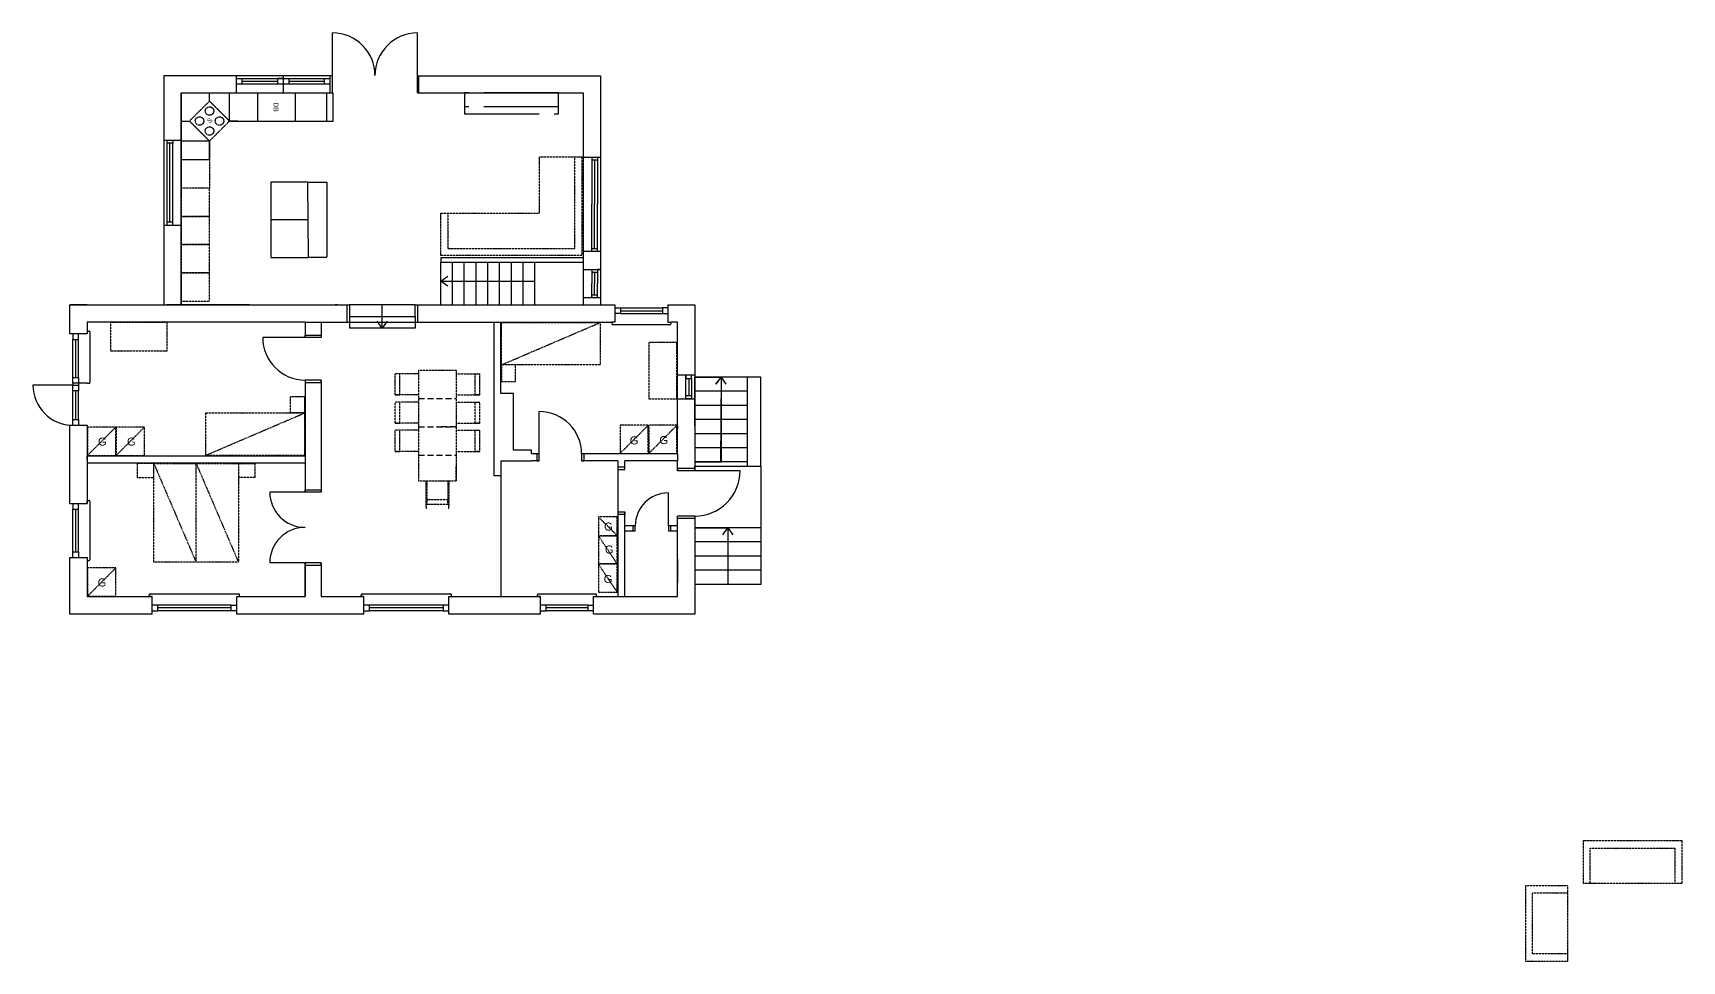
# Model space of a CAD drawing. Header units: millimetres. Extents: x -50011 to 90899, y -58634 to 500399.
# Drawn here: x 1731 to 36759, y 457332 to 477042 of the extents above; entities that cross this region are included whole.
import ezdxf

# ---------------------------------------------------------------- set-up
doc = ezdxf.new("R2010")
doc.units = ezdxf.units.MM
doc.linetypes.add('DASHED', pattern=[19.05, 12.7, -6.35])
doc.linetypes.add('PHANTOM2', pattern=[31.75, 15.875, -3.175, 3.175, -3.175, 3.175, -3.175])
doc.layers.get('0').update_dxf_attribs({"color": 1})
for name, color, linetype in [('Fönster', 1, 'Continuous'), ('Grundritningar', 1, 'Continuous'), ('Möbler', 4, 'PHANTOM2'), ('Rumsavdelare', 3, 'FENCELINE1')]:
    doc.layers.add(name, color=color, linetype=linetype)
doc.styles.get("Standard").update_dxf_attribs({"font": 'Arial.ttf', "height": 170})
doc.linetypes.add('FENCELINE1', pattern='A,6.35,-2.54,[133,ltypeshp.shx,S=2.54,R=0,X=-2.54,Y=0],-2.54,25.4', length=36.83)
doc.dimstyles.new('ISO-25', dxfattribs={"dimscale": 10, "dimtxt": 2.5, "dimasz": 15, "dimexe": 10, "dimexo": 0.625, "dimgap": 15, "dimtad": 1, "dimlfac": 0.001, "dimtxsty": 'Standard', "dimblk": 'OBLIQUE', "dimblk1": 'OBLIQUE', "dimblk2": 'OBLIQUE', "dimcen": 20, "dimdle": 10, "dimadec": 0, "dimazin": 0, "dimtfac": 1, "dimtmove": 0, "dimatfit": 3, "dimldrblk": 'OPEN90', "dimfxl": 1, "dimarcsym": 0})

# ---------------------------------------------------------------- blocks, each defined once
blk = doc.blocks.new('_Oblique')
at = {"color": 0, "linetype": 'ByBlock', "lineweight": -2}
blk.add_line((-0.5, -0.5), (0.5, 0.5), dxfattribs=at)

msp = doc.modelspace()

# ---------------------------------------------------------------- linework, layer by layer
at = {"layer": 'Fönster', "ltscale": 100}
for p, q in [((6045.721, 476141.787), (6045.721, 475771.787)), ((6045.721, 476141.787), (7045.721, 476141.787)), ((6045.721, 476071.787), (7045.721, 476071.787)), ((7045.721, 476071.787), (6925.721, 476071.787)), ((6925.721, 476071.787), (6925.721, 475951.787)), ((7045.721, 476071.787), (7045.721, 475951.787)), ((7045.721, 476071.787), (8045.721, 476071.787)), ((6045.721, 475771.787), (7045.721, 475771.787))]:
    msp.add_line(p, q, dxfattribs=at)
at = {"layer": 'Fönster'}
for p, q in [((6045.721, 476071.787), (6165.721, 476071.787)), ((6165.721, 476071.787), (6165.721, 475951.787)), ((7045.721, 476141.787), (7045.721, 475771.787)), ((7045.721, 476071.787), (7165.721, 476071.787)), ((7165.721, 476071.787), (7165.721, 475951.787)), ((6165.721, 475951.787), (6045.721, 475951.787)), ((6925.721, 476011.787), (6165.721, 476011.787)), ((7045.721, 475951.787), (6165.721, 475951.787)), ((7165.721, 475951.787), (7045.721, 475951.787)), ((7925.721, 476011.787), (7165.721, 476011.787)), ((8045.721, 475951.787), (7165.721, 475951.787))]:
    msp.add_line(p, q, dxfattribs=at)
at = {"layer": 'Grundritningar'}
for p, q in [((8095.721, 476141.787), (8095.721, 477041.787)), ((9895.721, 476141.787), (9895.721, 477041.787)), ((8045.721, 475771.787), (8045.721, 476141.787)), ((8095.721, 475771.787), (8095.721, 476141.787)), ((9895.721, 475771.787), (9895.721, 476141.787)), ((9929.985, 475771.787), (9929.985, 476126.951)), ((13790.637, 471271.787), (13790.637, 476126.951)), ((13420.637, 475771.787), (13420.637, 471271.787)), ((4580.636, 474701.787), (4580.636, 474761.787)), ((4580.636, 472961.787), (4580.636, 474701.787)), ((4700.636, 474701.787), (4580.636, 474701.787)), ((4640.636, 473021.787), (4640.636, 474701.787)), ((4700.636, 474761.787), (4700.636, 474701.787)), ((4700.637, 472961.787), (4700.636, 474701.787)), ((4880.637, 472281.787), (4880.637, 474761.787)), ((13600.637, 474406.161), (13600.637, 473406.161)), ((13600.637, 474406.161), (13600.637, 474346.161)), ((13600.637, 474346.161), (13720.637, 474346.161)), ((13660.637, 474346.161), (13660.637, 473406.161)), ((13720.637, 474406.161), (13720.637, 474346.161)), ((13720.637, 474406.161), (13720.637, 473406.161)), ((5128.433, 474288.135), (5128.433, 474288.135)), ((13600.637, 472406.161), (13600.637, 473406.161)), ((13660.637, 472466.161), (13660.637, 473406.161)), ((13720.637, 472406.161), (13720.637, 473406.161)), ((4700.637, 473021.787), (4580.637, 473021.787)), ((4700.637, 472961.787), (4700.637, 473021.787)), ((13600.637, 472406.161), (13600.637, 472466.161)), ((13600.637, 472466.161), (13720.637, 472466.161)), ((13720.637, 472406.161), (13720.637, 472466.161)), ((10392.245, 471271.787), (10392.245, 472171.787)), ((10642.245, 471271.787), (10642.245, 472171.787)), ((10892.245, 471271.787), (10892.245, 472171.787)), ((11142.245, 471271.787), (11142.245, 472171.787)), ((11392.245, 471271.787), (11392.245, 472171.787)), ((11642.245, 471271.787), (11642.245, 472171.787)), ((11892.245, 471271.787), (11892.245, 472171.787)), ((12142.245, 471271.787), (12142.245, 472171.787)), ((12392.245, 471271.787), (12392.245, 472171.787)), ((13600.637, 472021.787), (13600.637, 471721.787)), ((13600.637, 472021.787), (13600.637, 471961.787)), ((13600.637, 471961.787), (13720.637, 471961.787)), ((13660.637, 471961.787), (13660.637, 471721.787)), ((13720.637, 472021.787), (13720.637, 471961.787)), ((13720.637, 472021.787), (13720.637, 471721.787)), ((13600.637, 471421.787), (13600.637, 471721.787)), ((13660.637, 471481.787), (13660.637, 471721.787)), ((13720.637, 471421.787), (13720.637, 471721.787)), ((8200.637, 471271.787), (8150.637, 471271.787)), ((8400.637, 471271.787), (8400.637, 470901.787)), ((9900.637, 471271.787), (9900.637, 470901.787)), ((13600.637, 471421.787), (13600.637, 471481.787)), ((13600.637, 471481.787), (13720.637, 471481.787)), ((13720.637, 471421.787), (13720.637, 471481.787)), ((14089.56, 471271.787), (14089.56, 470901.787)), ((14089.56, 471201.787), (14209.56, 471201.787)), ((14209.56, 471201.787), (14209.56, 471081.787)), ((14209.56, 471201.787), (15099.56, 471201.787)), ((14209.56, 471141.787), (15099.56, 471141.787)), ((15219.56, 471201.787), (15099.56, 471201.787)), ((15099.56, 471201.787), (15099.56, 471081.787)), ((15219.56, 471271.787), (15219.56, 470901.787)), ((15219.56, 471271.787), (15219.56, 471201.787)), ((7510.637, 470901.787), (2880.637, 470901.787)), ((2880.637, 470901.787), (2880.637, 470651.787)), ((2880.637, 470901.787), (2880.637, 470651.787)), ((7510.637, 470901.787), (7510.637, 470571.787)), ((7510.637, 470901.787), (7850.637, 470901.787)), ((7510.637, 470901.787), (7510.637, 470571.787)), ((7850.637, 470901.787), (7850.637, 470571.787)), ((7850.637, 470901.787), (8800.637, 470901.787)), ((8150.637, 470901.787), (8200.637, 470901.787)), ((9850.637, 470901.787), (11520.637, 470901.787)), ((10600.637, 470901.787), (10650.637, 470901.787)), ((11520.637, 470901.787), (11670.637, 470902.623)), ((11520.637, 470901.787), (11520.637, 467641.787)), ((11670.637, 469381.787), (11670.637, 470902.623)), ((11670.637, 470902.623), (14029.56, 470902.623)), ((14089.56, 470901.787), (14029.56, 470901.787)), ((14029.56, 470901.787), (14029.56, 470861.787)), ((15259.56, 470841.787), (14049.56, 470841.787)), ((14209.56, 471081.787), (14089.56, 471081.787)), ((14209.56, 471081.787), (15099.56, 471081.787)), ((15099.56, 471081.787), (15219.56, 471081.787)), ((15219.56, 470901.787), (15279.56, 470901.787)), ((15279.56, 470901.787), (15279.56, 470861.787)), ((15420.637, 470301.787), (15420.637, 470902.623)), ((2880.637, 470651.787), (2510.637, 470651.787)), ((2580.637, 470651.787), (2580.637, 470531.787)), ((2580.637, 470531.787), (2700.637, 470531.787)), ((2580.637, 469721.787), (2580.637, 470531.787)), ((2640.637, 469721.787), (2640.637, 470531.787)), ((2700.637, 470531.787), (2700.637, 470651.787)), ((2700.637, 469721.787), (2700.637, 470531.787)), ((2880.637, 470711.787), (2920.637, 470711.787)), ((2940.637, 470691.787), (2940.637, 469621.787)), ((7510.637, 470571.787), (6610.637, 470571.787)), ((7510.637, 470571.787), (7510.637, 470621.787)), ((7510.637, 470621.787), (7850.637, 470621.787)), ((7850.637, 470571.787), (7510.637, 470571.787)), ((7850.637, 470621.787), (7850.637, 470571.787)), ((15420.637, 468101.787), (15420.637, 470301.787)), ((15420.637, 468101.787), (15420.637, 470301.787)), ((15420.637, 470070.95), (15420.637, 470130.95)), ((15790.637, 469771.787), (15420.637, 469771.787)), ((15600.637, 469271.787), (15600.637, 469771.787)), ((15600.637, 469771.787), (15600.637, 469701.787)), ((15720.637, 469701.787), (15720.637, 469771.787)), ((2580.637, 469601.787), (2580.637, 469721.787)), ((2580.637, 469721.787), (2700.637, 469721.787)), ((2880.637, 469601.787), (2580.637, 469601.787)), ((2580.637, 469601.787), (2580.637, 469561.787)), ((2580.637, 469561.787), (2700.637, 469561.787)), ((2580.637, 469441.787), (2580.637, 469561.787)), ((2700.637, 469441.787), (2580.637, 469441.787)), ((2580.637, 468831.787), (2580.637, 469441.787)), ((2640.637, 468831.787), (2640.637, 469441.787)), ((2700.637, 469721.787), (2700.637, 469601.787)), ((2700.637, 469601.787), (2700.637, 469561.787)), ((2700.637, 469561.787), (2700.637, 469441.787)), ((2700.637, 468831.787), (2700.637, 469441.787)), ((2880.637, 469601.787), (2920.637, 469601.787)), ((7510.637, 469671.787), (7510.637, 467291.787)), ((7510.637, 469671.787), (7510.637, 469621.787)), ((7850.637, 469671.787), (7510.637, 469671.787)), ((7510.637, 469621.787), (7850.637, 469621.787)), ((7850.637, 469671.787), (7850.637, 467291.787)), ((7850.637, 469621.787), (7850.637, 469671.787)), ((15600.637, 469701.787), (15720.637, 469701.787)), ((15660.637, 469701.787), (15660.637, 469341.787)), ((15720.637, 469701.787), (15720.637, 469341.787)), ((16900.637, 469731.787), (15790.637, 469731.787)), ((15790.637, 468701.787), (15790.637, 469731.787)), ((15790.637, 469731.787), (16345.637, 469731.787)), ((16900.637, 469431.787), (15790.637, 469431.787)), ((17190.637, 469731.787), (16900.637, 469731.787)), ((16900.637, 469731.787), (16900.637, 467843.341)), ((16900.637, 469731.787), (16900.637, 469431.787)), ((16900.637, 469431.787), (16900.637, 469131.787)), ((17190.637, 467843.341), (17190.637, 469731.787)), ((11940.637, 469381.787), (11670.637, 469381.787)), ((11940.637, 468181.787), (11940.637, 469381.787)), ((15420.637, 469271.787), (15790.637, 469271.787)), ((15600.637, 469271.787), (15600.637, 469341.787)), ((15600.637, 469341.787), (15720.637, 469341.787)), ((15720.637, 469271.787), (15600.637, 469271.787)), ((15720.637, 469341.787), (15720.637, 469271.787)), ((16900.637, 469131.787), (15790.637, 469131.787)), ((16900.637, 469131.787), (16900.637, 468831.787)), ((2510.637, 468711.787), (2880.637, 468711.787)), ((2580.637, 468711.787), (2580.637, 468831.787)), ((2580.637, 468831.787), (2700.637, 468831.787)), ((2700.637, 468831.787), (2700.637, 468711.787)), ((2880.637, 468711.787), (2880.637, 467051.787)), ((12485.363, 468101.787), (12485.363, 469001.787)), ((15420.637, 468701.787), (15420.637, 468641.787)), ((16900.637, 468831.787), (15790.637, 468831.787)), ((16900.637, 468831.787), (16900.637, 468531.787)), ((16900.637, 468531.787), (15790.637, 468531.787)), ((16900.637, 468531.787), (16900.637, 468231.787)), ((2880.637, 467986.787), (2880.637, 468061.787)), ((2880.637, 468061.787), (7510.637, 468061.787)), ((2880.637, 468061.787), (2880.637, 467991.787)), ((2880.637, 468021.787), (2880.637, 467986.787)), ((2880.637, 467986.787), (2880.637, 467911.787)), ((12320.637, 468181.787), (11940.637, 468181.787)), ((12320.637, 468101.787), (12320.637, 468181.787)), ((12485.363, 468101.787), (12320.637, 468101.787)), ((12485.363, 468101.787), (12435.363, 468101.787)), ((12435.363, 468101.787), (12435.363, 467951.787)), ((12485.363, 467951.787), (12485.363, 468101.787)), ((15420.637, 468101.787), (13385.363, 468101.787)), ((13385.363, 468101.787), (13385.363, 467951.787)), ((13435.363, 468101.787), (13385.363, 468101.787)), ((13435.363, 467951.787), (13435.363, 468101.787)), ((15420.637, 468101.787), (15420.637, 467951.787)), ((16900.637, 468231.787), (15790.637, 468231.787)), ((16900.637, 468231.787), (16900.637, 467931.787)), ((2880.637, 467911.787), (7510.637, 467911.787)), ((11520.637, 467641.787), (11670.637, 467641.787)), ((11670.637, 467951.787), (11670.637, 467641.787)), ((11670.637, 467951.787), (12320.637, 467951.787)), ((12485.363, 467951.787), (12320.637, 467951.787)), ((12435.363, 467951.787), (12485.363, 467951.787)), ((14150.637, 467951.787), (13385.363, 467951.787)), ((13385.363, 467951.787), (13435.363, 467951.787)), ((14150.637, 467951.787), (14150.637, 467768.812)), ((14300.637, 467818.812), (14150.637, 467818.812)), ((14150.637, 467818.812), (14150.637, 467768.812)), ((14150.637, 467768.812), (14300.637, 467768.812)), ((14300.637, 467768.812), (14300.637, 467951.787)), ((15420.637, 467951.787), (14300.637, 467951.787)), ((14300.637, 467768.812), (14300.637, 467818.812)), ((15420.637, 467743.341), (15420.637, 467951.787)), ((15790.637, 467793.341), (15420.637, 467793.341)), ((15420.637, 467793.341), (15420.637, 467743.341)), ((15790.637, 467743.341), (15420.637, 467743.341)), ((16900.637, 467931.787), (15790.637, 467931.787)), ((15790.637, 467931.787), (16345.637, 467931.787)), ((15790.637, 467743.341), (15790.637, 467843.341)), ((15790.637, 467843.341), (17190.637, 467843.341)), ((15790.637, 467743.341), (15790.637, 467793.341)), ((16749.92, 467743.341), (15790.637, 467743.341)), ((17190.637, 467843.341), (17190.637, 466531.786)), ((7510.637, 467291.787), (6760.637, 467291.787)), ((7510.637, 467291.787), (7510.637, 467341.787)), ((7510.637, 467341.787), (7850.637, 467341.787)), ((7850.637, 467291.787), (7510.637, 467291.787)), ((7850.637, 467341.787), (7850.637, 467291.787)), ((2510.637, 467051.787), (2880.637, 467051.787)), ((2510.637, 467051.787), (2580.637, 467051.787)), ((2580.637, 467051.787), (2580.637, 466931.787)), ((2700.637, 466931.787), (2700.637, 467051.787)), ((2880.637, 467051.787), (2880.637, 467111.787)), ((2880.637, 467111.787), (2920.637, 467111.787)), ((2940.637, 467091.787), (2940.637, 465861.787)), ((15226.924, 466571.787), (15226.924, 467273.787)), ((2580.637, 466931.787), (2700.637, 466931.787)), ((2580.637, 466021.787), (2580.637, 466931.787)), ((2640.637, 466021.787), (2640.637, 466931.787)), ((2700.637, 466021.787), (2700.637, 466931.787)), ((14150.637, 466868.812), (14150.637, 465071.787)), ((14150.637, 466868.812), (14300.637, 466868.812)), ((14300.637, 466818.812), (14150.637, 466818.812)), ((14300.637, 465071.787), (14300.637, 466868.812)), ((14300.637, 466868.812), (14300.637, 466818.812)), ((15420.637, 465071.787), (15420.637, 466781.787)), ((15790.637, 466781.787), (15420.637, 466781.787)), ((15420.637, 466731.787), (15420.637, 466781.787)), ((15790.637, 466731.787), (15420.637, 466731.787)), ((15790.637, 466781.787), (15790.637, 466731.787)), ((14524.924, 466571.787), (14300.637, 466571.787)), ((14300.637, 466471.787), (14524.924, 466471.787)), ((14524.924, 466571.787), (14474.924, 466571.787)), ((14474.924, 466571.787), (14474.924, 466471.787)), ((14474.924, 466471.787), (14524.924, 466471.787)), ((14524.924, 466471.787), (14524.924, 466571.787)), ((15420.637, 466571.787), (15226.924, 466571.787)), ((15226.924, 466571.787), (15226.924, 466471.787)), ((15226.924, 466471.787), (15420.637, 466471.787)), ((15226.924, 466471.787), (15276.924, 466471.787)), ((15276.924, 466471.787), (15276.924, 466571.787)), ((17190.637, 466531.786), (15790.637, 466531.786)), ((15790.637, 466531.786), (16490.637, 466531.786)), ((17190.637, 466531.786), (17190.637, 466231.786)), ((2510.637, 465901.787), (2880.637, 465901.787)), ((2510.637, 465901.787), (2580.637, 465901.787)), ((2580.637, 465901.787), (2580.637, 466021.787)), ((2580.637, 466021.787), (2700.637, 466021.787)), ((2700.637, 466021.787), (2700.637, 465901.787)), ((2880.637, 465901.787), (2880.637, 465071.787)), ((2880.637, 465901.787), (2880.637, 465841.787)), ((17190.637, 466231.786), (15790.637, 466231.786)), ((17190.637, 465931.787), (15790.637, 465931.787)), ((17190.637, 466231.786), (17190.637, 465931.787)), ((17190.637, 465931.787), (17190.637, 465631.786)), ((2880.637, 465841.787), (2920.637, 465841.787)), ((7510.637, 465791.787), (6760.637, 465791.787)), ((7510.637, 465791.787), (7510.637, 465071.787)), ((7510.637, 465071.787), (7510.637, 465791.787)), ((7510.637, 465791.787), (7510.637, 465741.787)), ((7850.637, 465791.787), (7510.637, 465791.787)), ((7510.637, 465741.787), (7850.637, 465741.787)), ((7850.637, 465791.787), (7850.637, 465071.787)), ((7850.637, 465741.787), (7850.637, 465791.787)), ((15420.637, 465873.787), (15420.637, 465373.787)), ((17190.637, 465631.786), (15790.637, 465631.786)), ((17190.637, 465631.786), (17190.637, 465331.787)), ((17190.637, 465331.787), (15790.637, 465331.787)), ((2880.637, 465071.787), (4260.637, 465071.787)), ((4200.637, 465071.787), (4200.637, 465111.787)), ((4260.637, 465071.787), (4200.637, 465071.787)), ((4220.637, 465131.787), (6100.637, 465131.787)), ((4260.637, 464701.787), (4260.637, 465071.787)), ((4380.637, 464891.787), (4260.637, 464891.787)), ((4380.637, 464771.787), (4380.637, 464891.787)), ((5940.637, 464891.787), (4380.637, 464891.787)), ((5940.637, 464771.787), (5940.637, 464891.787)), ((5940.637, 464891.787), (6060.637, 464891.787)), ((6060.637, 465071.787), (7510.637, 465071.787)), ((6060.637, 464701.787), (6060.637, 465071.787)), ((6060.637, 465071.787), (6120.637, 465071.787)), ((6120.637, 465071.787), (6120.637, 465111.787)), ((7850.637, 465071.787), (8760.637, 465071.787)), ((8700.637, 465071.787), (8700.637, 465111.787)), ((8760.637, 465071.787), (8700.637, 465071.787)), ((8720.637, 465131.787), (10600.637, 465131.787)), ((8760.637, 464701.787), (8760.637, 465071.787)), ((8880.637, 464891.787), (8760.637, 464891.787)), ((8880.637, 464771.787), (8880.637, 464891.787)), ((10440.637, 464891.787), (8880.637, 464891.787)), ((10560.637, 464891.787), (10440.637, 464891.787)), ((10440.637, 464891.787), (10440.637, 464771.787)), ((10560.637, 465071.787), (12510.637, 465071.787)), ((10560.637, 464701.787), (10560.637, 465071.787)), ((10560.637, 465071.787), (10620.637, 465071.787)), ((10560.637, 464771.787), (10560.637, 464891.787)), ((10620.637, 465071.787), (10620.637, 465111.787)), ((12450.637, 465071.787), (12450.637, 465111.787)), ((12510.637, 465071.787), (12450.637, 465071.787)), ((12470.637, 465131.787), (13680.637, 465131.787)), ((12510.637, 464701.787), (12510.637, 465071.787)), ((12630.637, 464891.787), (12510.637, 464891.787)), ((12630.637, 464771.787), (12630.637, 464891.787)), ((13520.637, 464891.787), (12630.637, 464891.787)), ((13520.637, 464771.787), (13520.637, 464891.787)), ((13520.637, 464891.787), (13640.637, 464891.787)), ((13640.637, 465071.787), (14150.637, 465071.787)), ((13640.637, 464701.787), (13640.637, 465071.787)), ((13640.637, 465071.787), (13700.637, 465071.787)), ((13700.637, 465071.787), (13700.637, 465111.787)), ((14150.637, 465071.787), (14300.637, 465071.787)), ((14300.637, 465071.787), (15420.637, 465071.787)), ((4260.637, 464701.787), (4260.637, 464771.787)), ((4260.637, 464771.787), (4380.637, 464771.787)), ((5940.637, 464831.787), (4380.637, 464831.787)), ((5940.637, 464771.787), (4380.637, 464771.787)), ((6060.637, 464771.787), (5940.637, 464771.787)), ((8760.637, 464701.787), (8760.637, 464771.787)), ((8760.637, 464771.787), (8880.637, 464771.787)), ((10440.637, 464831.787), (8880.637, 464831.787)), ((10440.637, 464771.787), (8880.637, 464771.787)), ((10440.637, 464771.787), (10560.637, 464771.787)), ((12510.637, 464701.787), (12510.637, 464771.787)), ((12510.637, 464771.787), (12630.637, 464771.787)), ((13520.637, 464831.787), (12630.637, 464831.787)), ((13520.637, 464771.787), (12630.637, 464771.787)), ((13640.637, 464771.787), (13520.637, 464771.787)), ((34334.17, 457332.467), (34334.17, 457482.467))]:
    msp.add_line(p, q, dxfattribs=at)
at = {"layer": 'Grundritningar', "ltscale": 100}
for p, q in [((4510.637, 476141.787), (4510.637, 471271.787)), ((4510.637, 476141.787), (8095.721, 476141.787)), ((7045.721, 476141.787), (8045.721, 476141.787)), ((7925.721, 475951.787), (7925.721, 476071.787)), ((8045.721, 475771.787), (8045.721, 476141.787)), ((13790.637, 476126.951), (9895.721, 476126.951)), ((4880.637, 471271.787), (4880.637, 475771.787)), ((4880.637, 475771.787), (4880.637, 473521.787)), ((4880.637, 475771.787), (8095.721, 475771.787)), ((7045.721, 475771.787), (8045.721, 475771.787)), ((9895.721, 475771.787), (13420.637, 475771.787)), ((4510.637, 475096.051), (4510.635, 473296.051)), ((4880.636, 474761.787), (4510.636, 474761.787)), ((4510.637, 474761.787), (4510.637, 472281.787)), ((4880.637, 474761.787), (4880.637, 473521.787)), ((13420.637, 474406.161), (13790.637, 474406.161)), ((13790.637, 471941.897), (13790.637, 474421.897)), ((4880.637, 472621.787), (4880.637, 473521.787)), ((4510.637, 472961.787), (4880.637, 472961.787)), ((10392.245, 472271.787), (10392.245, 472171.787)), ((10392.245, 472271.787), (13420.637, 472271.787)), ((13420.637, 472406.161), (13790.637, 472406.161)), ((4880.637, 471871.787), (4880.637, 471271.787)), ((10392.245, 472171.787), (13420.637, 472171.787)), ((13420.637, 472021.787), (13790.637, 472021.787)), ((2880.637, 471271.787), (2510.637, 471271.787)), ((2510.637, 471271.787), (4510.637, 471271.787)), ((2880.637, 471271.787), (6304.901, 471271.787)), ((6330.877, 471271.787), (4572.877, 471271.787)), ((8450.637, 471271.787), (8450.637, 471021.787)), ((9850.637, 471271.787), (8450.637, 471271.787)), ((9850.637, 471021.787), (9850.637, 471271.787)), ((13420.637, 471421.787), (13790.637, 471421.787)), ((15219.56, 471271.787), (15790.637, 471271.787)), ((8450.637, 471021.787), (9850.637, 471021.787)), ((8450.637, 471021.787), (8450.637, 470771.787)), ((9850.637, 471021.787), (9850.637, 470771.787)), ((15420.637, 470902.623), (15279.56, 470901.787)), ((9850.637, 470771.787), (8450.637, 470771.787)), ((2580.637, 469561.787), (1730.637, 469561.787))]:
    msp.add_line(p, q, dxfattribs=at)
at = {"layer": 'Grundritningar'}
for points in [[(2510.637, 470651.787), (2510.637, 471271.787), (8450.637, 471271.787)], [(9850.637, 471271.787), (14089.56, 471271.787)], [(15790.637, 471271.787), (15790.637, 467743.341)], [(2510.637, 467051.787), (2510.637, 468711.787)], [(15790.637, 466781.787), (15790.637, 464701.787), (13640.637, 464701.787)], [(4260.637, 464701.787), (2510.637, 464701.787), (2510.637, 465901.787)], [(8760.637, 464701.787), (6060.637, 464701.787)], [(12510.637, 464701.787), (10560.637, 464701.787)]]:
    msp.add_lwpolyline(points, dxfattribs=at)
for centre, radius, start, end in [((8095.721, 476141.787), 900, 0, 90), ((9895.721, 476141.787), 900, 90, 180), ((14049.56, 470861.787), 20, 180, 270), ((15259.56, 470861.787), 20, 270, 0), ((2920.637, 470691.787), 20, 0, 90), ((7510.637, 470571.787), 900, 180, 270), ((2920.637, 469621.787), 20, 270, 0), ((12485.363, 468101.787), 900, 0, 90), ((15791.434, 467740.277), 958.491, 269.95234, 0.1831397), ((7510.637, 467291.787), 750, 180, 270), ((2920.637, 467091.787), 20, 0, 90), ((15226.924, 466571.787), 702, 90, 180), ((7510.637, 465791.787), 750, 90, 180), ((2920.637, 465861.787), 20, 270, 0), ((4220.637, 465111.787), 20, 90, 180), ((6100.637, 465111.787), 20, 0, 90), ((8720.637, 465111.787), 20, 90, 180), ((10600.637, 465111.787), 20, 0, 90), ((12470.637, 465111.787), 20, 90, 180), ((13680.637, 465111.787), 20, 0, 90)]:
    msp.add_arc(centre, radius, start, end, dxfattribs=at)
at = {"layer": 'Grundritningar', "ltscale": 100}
msp.add_arc((2580.637, 469561.787), 850, 180, 270, dxfattribs=at)
at = {"layer": 'Möbler', "ltscale": 100}
for p, q in [((5480.636, 475596.051), (5480.636, 475771.787)), ((5904.9, 475171.786), (5904.9, 475771.787)), ((6504.9, 475171.786), (6504.9, 475771.787)), ((7304.9, 475171.786), (7304.9, 475771.787)), ((7970.636, 475171.786), (7970.636, 475771.786)), ((8104.9, 475171.786), (8104.9, 475771.787)), ((12895.781, 475771.787), (10895.781, 475771.787)), ((10895.781, 475771.787), (10895.781, 475471.787)), ((12895.781, 475471.787), (12895.781, 475771.787)), ((5904.9, 475171.786), (5480.636, 475596.051)), ((10895.781, 475471.787), (10895.781, 475321.787)), ((12895.781, 475471.787), (10895.781, 475471.787)), ((12895.781, 475321.787), (12895.781, 475471.787)), ((4880.636, 475171.787), (5056.372, 475171.787)), ((5056.372, 475171.787), (5480.636, 474747.522)), ((6080.636, 475171.786), (5904.9, 475171.786)), ((5904.9, 475171.786), (6504.9, 475171.786)), ((6504.9, 475171.786), (7304.9, 475171.786)), ((7304.9, 475171.786), (7904.9, 475171.786)), ((7904.9, 475171.786), (8104.9, 475171.786)), ((10895.781, 475321.787), (12895.781, 475321.787)), ((5480.636, 474747.522), (4880.636, 474743.395)), ((5480.636, 474347.522), (5480.636, 474747.522)), ((5480.636, 474723.258), (5480.636, 474347.522)), ((5480.636, 474347.522), (4880.636, 474347.522)), ((7570.636, 473871.786), (6780.636, 473871.786)), ((6780.636, 473871.786), (6780.636, 472271.786)), ((7582.064, 472271.792), (7570.636, 473871.786)), ((7570.636, 473871.786), (7970.636, 473871.786)), ((7970.636, 473871.786), (7970.636, 472271.786)), ((7570.636, 473071.786), (6780.636, 473071.786)), ((6780.636, 472271.786), (7582.064, 472271.792)), ((7970.637, 472271.786), (7582.065, 472271.792)), ((13790.637, 472021.787), (13720.637, 472021.787)), ((2949.225, 471271.787), (4949.225, 471271.787))]:
    msp.add_line(p, q, dxfattribs=at)
at = {"layer": 'Möbler'}
for p, q in [((5480.636, 474347.522), (5480.636, 473747.522)), ((12492.244, 473214.508), (12492.244, 474414.508)), ((12492.244, 474414.508), (13392.244, 474414.508)), ((13242.244, 472464.508), (13242.244, 474414.508)), ((13392.244, 474414.508), (13392.244, 472314.508)), ((4880.637, 472671.787), (4880.637, 473271.787)), ((10392.244, 473214.508), (12492.244, 473214.508)), ((10392.244, 472314.508), (10392.244, 473214.508)), ((10542.244, 473214.508), (10542.244, 472464.508)), ((13392.244, 472314.508), (10392.244, 472314.508)), ((10542.244, 472464.508), (13242.244, 472464.508)), ((3380.637, 470891.787), (3380.637, 470291.787)), ((4580.637, 470891.787), (3380.637, 470891.787)), ((4580.637, 470291.787), (4580.637, 470891.787)), ((11680.637, 470892.623), (13780.637, 470892.623)), ((11680.637, 469992.623), (11680.637, 470892.623)), ((11680.637, 469992.623), (13780.637, 470892.623)), ((13780.637, 470892.623), (13780.637, 469992.623)), ((15410.637, 470471.787), (14810.637, 470471.787)), ((14810.637, 470471.787), (14810.637, 469271.787)), ((15410.637, 469271.787), (15410.637, 470471.787)), ((3380.637, 470291.787), (4580.637, 470291.787)), ((9420.637, 469353.395), (9420.637, 469803.395)), ((9920.637, 469803.395), (9420.637, 469803.395)), ((9520.637, 469353.395), (9520.637, 469803.395)), ((9920.637, 469878.395), (10720.637, 469878.395)), ((9920.637, 469878.395), (9920.637, 467528.395)), ((10720.637, 469878.395), (10720.637, 467528.395)), ((10720.637, 469803.395), (11220.637, 469803.395)), ((11120.637, 469353.395), (11120.637, 469803.395)), ((11220.637, 469353.395), (11220.637, 469803.395)), ((13780.637, 469992.623), (11680.637, 469992.623)), ((11680.637, 469992.623), (11680.637, 469642.623)), ((11980.637, 469642.623), (11980.637, 469992.623)), ((11680.637, 469642.623), (11980.637, 469642.623)), ((7200.637, 468971.787), (7200.637, 469321.787)), ((7200.637, 469321.787), (7500.637, 469321.787)), ((7500.637, 469321.787), (7500.637, 468971.787)), ((9920.637, 469353.395), (9420.637, 469353.395)), ((9420.637, 469353.395), (9520.637, 469353.395)), ((9420.637, 468753.395), (9420.637, 469203.395)), ((9920.637, 469203.395), (9420.637, 469203.395)), ((9520.637, 468753.395), (9520.637, 469203.395)), ((10720.637, 469353.395), (11220.637, 469353.395)), ((10720.637, 469203.395), (11220.637, 469203.395)), ((11220.637, 469353.395), (11120.637, 469353.395)), ((11120.637, 468753.395), (11120.637, 469203.395)), ((11220.637, 468753.395), (11220.637, 469203.395)), ((14810.637, 469271.787), (15410.637, 469271.787)), ((5400.637, 468971.787), (7500.637, 468971.787)), ((5400.637, 468071.787), (5400.637, 468971.787)), ((5400.637, 468071.787), (7500.637, 468971.787)), ((7500.637, 468971.787), (7200.637, 468971.787)), ((7500.637, 468971.787), (7500.637, 468071.787)), ((9920.637, 468753.395), (9420.637, 468753.395)), ((9420.637, 468753.395), (9520.637, 468753.395)), ((10720.637, 468753.395), (11220.637, 468753.395)), ((11220.637, 468753.395), (11120.637, 468753.395)), ((14800.637, 468711.787), (14200.637, 468711.787)), ((14200.637, 468711.787), (14200.637, 468111.787)), ((14800.637, 468711.787), (14200.637, 468111.787)), ((14800.637, 468111.787), (14800.637, 468711.787)), ((15410.637, 468711.787), (14810.637, 468711.787)), ((14810.637, 468711.787), (14810.637, 468111.787)), ((14810.637, 468111.787), (15410.637, 468711.787)), ((15410.637, 468111.787), (15410.637, 468711.787)), ((3490.637, 468671.787), (2890.637, 468671.787)), ((2890.637, 468671.787), (2890.637, 468071.787)), ((3490.637, 468671.787), (2890.637, 468071.787)), ((3490.637, 468071.787), (3490.637, 468671.787)), ((4100.637, 468671.787), (3500.637, 468671.787)), ((3500.637, 468671.787), (3500.637, 468071.787)), ((3500.637, 468071.787), (4100.637, 468671.787)), ((4100.637, 468071.787), (4100.637, 468671.787)), ((9420.637, 468153.395), (9420.637, 468603.395)), ((9920.637, 468603.395), (9420.637, 468603.395)), ((9520.637, 468153.395), (9520.637, 468603.395)), ((9920.637, 468678.395), (9920.637, 468603.395)), ((10720.637, 468603.395), (11220.637, 468603.395)), ((11120.637, 468153.395), (11120.637, 468603.395)), ((11220.637, 468153.395), (11220.637, 468603.395)), ((2890.637, 468071.787), (3490.637, 468071.787)), ((3500.637, 468071.787), (4100.637, 468071.787)), ((7500.637, 468071.787), (5400.637, 468071.787)), ((9920.637, 468153.395), (9420.637, 468153.395)), ((9420.637, 468153.395), (9520.637, 468153.395)), ((10720.637, 468153.395), (11220.637, 468153.395)), ((11220.637, 468153.395), (11120.637, 468153.395)), ((14200.637, 468111.787), (14800.637, 468111.787)), ((14810.637, 468111.787), (15410.637, 468111.787)), ((4295.637, 467901.787), (3945.637, 467901.787)), ((3945.637, 467901.787), (3945.637, 467601.787)), ((4295.637, 465801.787), (4295.637, 467901.787)), ((4295.637, 467901.787), (5195.637, 467901.787)), ((4295.637, 467901.787), (5195.637, 465801.787)), ((5195.637, 465801.787), (5195.637, 467901.787)), ((5195.637, 467901.787), (6095.637, 467901.787)), ((5195.637, 467901.787), (6095.637, 465801.787)), ((6095.637, 467901.787), (6095.637, 465801.787)), ((6095.637, 467901.787), (6445.637, 467901.787)), ((6445.637, 467901.787), (6445.637, 467601.787)), ((10720.637, 467528.395), (10720.637, 467828.395)), ((3945.637, 467601.787), (4295.637, 467601.787)), ((6445.637, 467601.787), (6095.637, 467601.787)), ((9920.637, 467528.395), (10720.637, 467528.395)), ((10075.637, 467528.395), (10075.637, 466978.395)), ((10085.637, 467528.395), (10085.637, 466928.395)), ((10095.637, 467528.395), (10095.637, 467028.395)), ((10545.637, 467528.395), (10545.637, 467028.395)), ((10545.637, 467528.395), (10555.637, 467528.395)), ((10555.637, 467528.395), (10555.637, 466928.395)), ((10555.637, 467528.395), (10565.637, 467528.395)), ((10565.637, 467528.395), (10565.637, 466978.395)), ((10545.637, 467128.395), (10095.637, 467128.395)), ((10545.637, 467028.395), (10095.637, 467028.395)), ((10545.637, 467028.395), (10545.637, 467128.395)), ((14140.637, 466765.507), (13740.637, 466765.507)), ((13740.637, 466765.507), (13740.637, 466365.507)), ((14140.637, 466365.507), (13740.637, 466765.507)), ((14140.637, 466365.507), (14140.637, 466765.507)), ((14140.637, 466365.507), (13740.637, 466365.507)), ((13740.637, 466365.507), (13740.637, 465765.507)), ((14140.637, 465765.507), (13740.637, 466365.507)), ((13740.637, 466365.507), (14140.637, 466365.507)), ((14140.637, 465765.507), (14140.637, 466365.507)), ((3490.637, 465681.787), (2890.637, 465681.787)), ((2890.637, 465681.787), (2890.637, 465081.787)), ((3490.637, 465681.787), (2890.637, 465081.787)), ((3490.637, 465081.787), (3490.637, 465681.787)), ((5195.637, 465801.787), (4295.637, 465801.787)), ((6095.637, 465801.787), (5195.637, 465801.787)), ((14140.637, 465765.507), (13740.637, 465765.507)), ((13740.637, 465765.507), (13740.637, 465165.507)), ((14140.637, 465165.507), (13740.637, 465765.507)), ((13740.637, 465765.507), (14140.637, 465765.507)), ((14140.637, 465165.507), (14140.637, 465765.507)), ((2890.637, 465081.787), (3490.637, 465081.787)), ((13740.637, 465165.507), (14140.637, 465165.507)), ((34659.413, 459882.467), (34659.413, 458982.467)), ((36759.413, 459882.467), (34659.413, 459882.467)), ((34809.413, 459732.467), (36609.413, 459732.467)), ((34809.413, 458982.467), (34809.413, 459732.467)), ((36609.413, 459732.467), (36609.413, 458982.467)), ((36759.413, 458982.467), (36759.413, 459882.467)), ((33434.17, 458932.467), (33434.17, 457332.467)), ((34334.17, 458932.467), (33434.17, 458932.467)), ((34334.17, 457332.467), (34334.17, 458932.467)), ((34659.413, 458982.467), (36759.413, 458982.467)), ((33584.17, 457482.467), (33584.17, 458782.467)), ((33584.17, 458782.467), (34334.17, 458782.467)), ((34334.17, 457482.467), (33584.17, 457482.467)), ((33434.17, 457332.467), (34334.17, 457332.467))]:
    msp.add_line(p, q, dxfattribs=at)
at = {"layer": 'Möbler', "linetype": 'DASHED', "ltscale": 10}
for p, q in [((9920.637, 469278.395), (10720.637, 469278.395)), ((9920.637, 468678.395), (10720.637, 468678.395)), ((10720.637, 468678.395), (10320.637, 468678.395)), ((9920.637, 468078.395), (10720.637, 468078.395))]:
    msp.add_line(p, q, dxfattribs=at)
at = {"layer": 'Möbler'}
for points in [[(5480.636, 475596.051), (5056.372, 475171.786), (5480.636, 474747.522), (5904.9, 475171.786)], [(4880.636, 473747.522), (4880.636, 473147.522), (5480.636, 473147.522), (5480.636, 473747.522)], [(4880.636, 473147.522), (4880.636, 472547.522), (5480.636, 472547.522), (5480.636, 473147.522)], [(4880.636, 472547.522), (4880.636, 471947.522), (5480.636, 471947.522), (5480.636, 472547.522)], [(4880.635, 471947.522), (4880.635, 471347.522), (5480.635, 471347.522), (5480.635, 471947.522)]]:
    msp.add_lwpolyline(points, close=True, dxfattribs=at)
for centre in [(5480.636, 475383.918), (5268.504, 475171.786), (5480.636, 474959.654), (5692.768, 475171.786)]:
    msp.add_circle(centre, 90, dxfattribs=at)
at = {"layer": 'Rumsavdelare', "ltscale": 5}
for p, q in [((8450.637, 470901.787), (9850.637, 470901.787)), ((11670.637, 467641.787), (11670.637, 465071.787)), ((14150.637, 467768.812), (14150.637, 466868.812))]:
    msp.add_line(p, q, dxfattribs=at)

# ---------------------------------------------------------------- texts
at = {"layer": 'Möbler', "char_height": 100}
for s, insert, attachment_point, rotation in [('DB', (6942.819, 475371.172), 3, 270), ('S', (5490.038, 475114.122), 7, 45)]:
    msp.add_mtext_dynamic_manual_height_columns(s, width=30.21587, gutter_width=125, heights=[0], dxfattribs=dict(at, insert=insert, attachment_point=attachment_point, rotation=rotation))
at = {"layer": 'Möbler', "char_height": 170, "attachment_point": 1}
for heights, insert in [([0], (3111.687, 468447.772)), ([0], (3726.42, 468448.917)), ([0], (14407.815, 468474.069)), ([173.943], (15035.787, 468480.437)), ([173.943], (13862.189, 466643.955)), ([173.943], (13879.698, 466156.915)), ([173.943], (13853.416, 465530.57)), ([0], (3104.099, 465456.636))]:
    msp.add_mtext_dynamic_manual_height_columns('G', width=269.32488, gutter_width=850, heights=heights, dxfattribs=dict(at, insert=insert))

# ---------------------------------------------------------------- leaders
at = {"layer": 'Grundritningar'}
for points, override in [([(10392.245, 471771.787), (12392.245, 471771.787)], {"dimldrblk": 'Open90'}), ([(9150.637, 470771.787), (9150.637, 471271.787)], {"dimldrblk": 'Open90'}), ([(16345.637, 469731.787), (16334.475, 467931.787)], {"dimldrblk": 'Open90'}), ([(16345.637, 469731.787), (16345.637, 467931.787)], {"dimscale": 10, "dimldrblk": 'Open90'}), ([(16490.637, 466531.786), (16490.637, 465331.787)], {"dimscale": 10, "dimldrblk": 'Open90'}), ([(16490.637, 466531.786), (16494.131, 465331.787)], {"dimldrblk": 'Open90'})]:
    msp.add_leader(points, dimstyle='ISO-25', override=override, dxfattribs=at)

doc.saveas('drawing.dxf')
